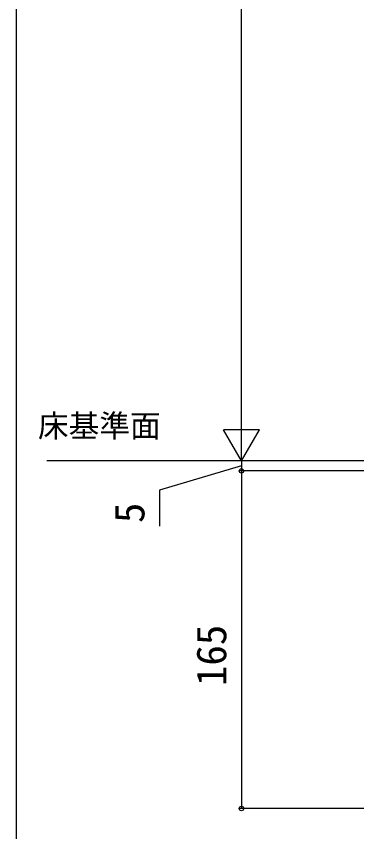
# Model space of a CAD drawing. Units: millimetres, scale not verified. Extents: x -875 to 875, y -1304 to 1296.
# Drawn here: x -875 to -708.7, y -1078.5 to -680 of the extents above; entities that cross this region are included whole.
import ezdxf
from ezdxf.enums import TextEntityAlignment as Align

# ---------------------------------------------------------------- set-up
doc = ezdxf.new("R2010")
doc.units = ezdxf.units.MM
doc.header["$LTSCALE"] = 8
for name, color, linetype in [('0-2_USER1', 3, 'Continuous'), ('0-4_YKK_12', 2, 'Continuous'), ('0-6_YKK_D', 6, 'Continuous'), ('0-7_YKK_ZWAK', 7, 'Continuous')]:
    doc.layers.add(name, color=color, linetype=linetype)
doc.styles.add('ＭＳ ゴシック', font='')
doc.styles.get('ＭＳ ゴシック').set_extended_font_data('MS Gothic')

msp = doc.modelspace()

# ---------------------------------------------------------------- linework, layer by layer
at = {"layer": '0-4_YKK_12'}
msp.add_line((791.221, -897.2), (-860.035, -897.2), dxfattribs=at)
at = {"layer": '0-6_YKK_D'}
for p, q in [((-765, -879.7), (-765, -301.7)), ((-765, -897.2), (-765, -866.889)), ((-765, -897.2), (-773.75, -882.045)), ((-756.25, -882.045), (-773.75, -882.045)), ((-765, -897.2), (-756.25, -882.045)), ((-765, -897.2), (-765, -892.9)), ((-711.513, -897.2), (-766, -897.2)), ((-711.512, -897.2), (-766, -897.2)), ((-765, -897.2), (-765, -902.2)), ((-765, -897.2), (-765, -902.2)), ((-669.701, -902.2), (-766, -902.2)), ((-715.001, -902.2), (-766, -902.2)), ((-765, -902.2), (-765, -1067.2)), ((-765, -902.2), (-765, -906.5)), ((-669.701, -1067.2), (-766, -1067.2))]:
    msp.add_line(p, q, dxfattribs=at)
msp.add_lwpolyline([(-765, -899.7), (-805, -911.608), (-805, -929.199)], dxfattribs=at)
for centre in [(-765, -902.2), (-765, -902.2), (-765, -1067.2)]:
    msp.add_circle(centre, 1.075, dxfattribs=at)
at = {"layer": '0-7_YKK_ZWAK'}
msp.add_line((-875, 1245.8), (-875, -1304.2), dxfattribs=at)

# ---------------------------------------------------------------- texts
at = {"layer": '0-2_USER1', "style": 'ＭＳ ゴシック'}
msp.add_text('床基準面', height=11, dxfattribs=at).set_placement((-864.449, -888.927), align=Align.BOTTOM_LEFT)
at = {"layer": '0-6_YKK_D', "style": 'ＭＳ ゴシック'}
for s, p in [('5', (-808, -927.676)), ('165', (-768, -1007.314))]:
    msp.add_text(s, height=14.66, rotation=90, dxfattribs=at).set_placement(p, align=Align.BOTTOM_LEFT)

doc.saveas('drawing.dxf')
